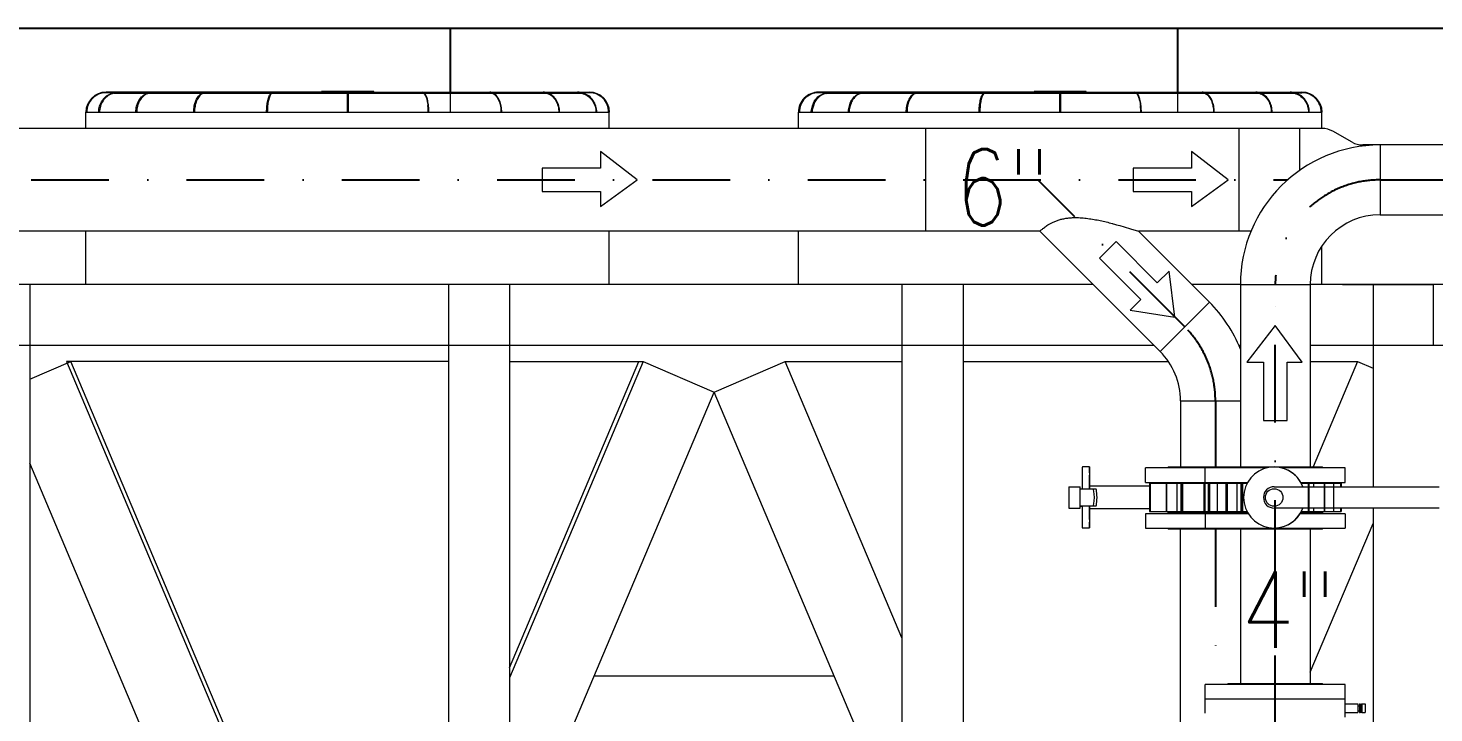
# Model space of a CAD drawing. Header units: millimetres. Extents: x -312439 to 477422, y -331570 to 212570.
# Drawn here: x 344658 to 346958, y 194103 to 195224 of the extents above; entities that cross this region are included whole.
import ezdxf

# ---------------------------------------------------------------- set-up
doc = ezdxf.new("R2010")
doc.units = ezdxf.units.MM
doc.linetypes.add('DASHDOT', pattern=[25.4, 12.7, -6.35, 0, -6.35])
doc.layers.add('ARCONDTEXTO', color=4, linetype='Continuous')
doc.styles.add('ROMANS', font='romans.shx', dxfattribs={"height": 187.5})

msp = doc.modelspace()

# ---------------------------------------------------------------- linework, layer by layer
at = {"color": 1, "linetype": 'Continuous', "extrusion": (0, 1, 0)}
for p, q in [((341758.512, 195223.86, 0), (352378.512, 195223.86, 0)), ((345348.512, 195223.86, 0), (345348.512, 195119.05, 0)), ((346538.512, 195223.86, 0), (346538.512, 195119.05, 0))]:
    msp.add_line(p, q, dxfattribs=at)
at = {"color": 3, "linetype": 'Continuous', "lineweight": 0, "extrusion": (0, 1, 0)}
for p, q in [((345167.494, 195119.05, 0), (344785.185, 195119.05, 0)), ((344796.878, 195118.05, 0), (344785.185, 195118.05, 0)), ((344851.554, 195117.056, 0), (344798.478, 195117.056, 0)), ((344817.11, 195118.05, 0), (344804.542, 195118.05, 0)), ((344941.491, 195117.056, 0), (344854.401, 195117.056, 0)), ((344871.408, 195118.05, 0), (344860.717, 195118.05, 0)), ((344871.518, 195118.056, 0), (344943.428, 195118.056, 0)), ((344941.454, 195117.033, 0), (344893.875, 195117.033, 0)), ((345054.754, 195117.033, 0), (344943.621, 195117.033, 0)), ((345054.775, 195117.056, 0), (344943.672, 195117.056, 0)), ((344955.98, 195118.05, 0), (344948.212, 195118.05, 0)), ((344956.089, 195118.056, 0), (345055.827, 195118.056, 0)), ((345180.177, 195117.033, 0), (345056.179, 195117.033, 0)), ((345180.177, 195117.056, 0), (345056.205, 195117.056, 0)), ((345058.463, 195118.05, 0), (345062.547, 195118.05, 0)), ((345062.645, 195118.056, 0), (345180.177, 195118.056, 0)), ((345223.335, 195120.026, 0), (345138.018, 195120.026, 0)), ((345138.018, 195119.05, 0), (345138.018, 195120.026, 0)), ((345167.639, 195119.026, 0), (345180.524, 195119.026, 0)), ((345180.177, 195086.133, 0), (345180.177, 195118.55, 0)), ((345180.829, 195119.026, 0), (345193.714, 195119.026, 0)), ((345181.177, 195118.55, 0), (345181.177, 195086.133, 0)), ((345181.177, 195118.056, 0), (345298.708, 195118.056, 0)), ((345305.148, 195117.056, 0), (345181.177, 195117.056, 0)), ((345305.174, 195117.033, 0), (345181.177, 195117.033, 0)), ((345193.859, 195119.05, 0), (345576.168, 195119.05, 0)), ((345223.335, 195119.05, 0), (345223.335, 195120.026, 0)), ((345298.807, 195118.05, 0), (345302.89, 195118.05, 0)), ((345305.526, 195118.056, 0), (345405.264, 195118.056, 0)), ((345417.681, 195117.056, 0), (345306.578, 195117.056, 0)), ((345417.732, 195117.033, 0), (345306.599, 195117.033, 0)), ((345348.512, 195117.033, 0), (345348.512, 195086.133, 0)), ((345413.141, 195118.05, 0), (345405.373, 195118.05, 0)), ((345417.925, 195118.056, 0), (345489.835, 195118.056, 0)), ((345506.952, 195117.056, 0), (345419.862, 195117.056, 0)), ((345467.478, 195117.033, 0), (345419.899, 195117.033, 0)), ((345500.636, 195118.05, 0), (345489.945, 195118.05, 0)), ((345562.875, 195117.056, 0), (345509.799, 195117.056, 0)), ((345544.243, 195118.05, 0), (345556.811, 195118.05, 0)), ((345576.168, 195118.05, 0), (345564.475, 195118.05, 0)), ((346333.354, 195119.05, 0), (345951.045, 195119.05, 0)), ((345962.738, 195118.05, 0), (345951.045, 195118.05, 0)), ((346017.414, 195117.056, 0), (345964.338, 195117.056, 0)), ((346019.941, 195118.019, 0), (345970.402, 195118.05, 0)), ((346107.351, 195117.056, 0), (346020.261, 195117.056, 0)), ((346037.268, 195118.05, 0), (346026.577, 195118.05, 0)), ((346037.378, 195118.056, 0), (346109.289, 195118.056, 0)), ((346107.314, 195117.033, 0), (346059.735, 195117.033, 0)), ((346220.615, 195117.033, 0), (346109.481, 195117.033, 0)), ((346220.635, 195117.056, 0), (346109.532, 195117.056, 0)), ((346121.84, 195118.05, 0), (346114.073, 195118.05, 0)), ((346121.95, 195118.056, 0), (346221.687, 195118.056, 0)), ((346346.037, 195117.033, 0), (346222.039, 195117.033, 0)), ((346346.037, 195117.056, 0), (346222.065, 195117.056, 0)), ((346228.407, 195118.05, 0), (346224.323, 195118.05, 0)), ((346228.505, 195118.056, 0), (346346.037, 195118.056, 0)), ((346389.196, 195120.026, 0), (346303.878, 195120.026, 0)), ((346303.878, 195119.05, 0), (346303.878, 195120.026, 0)), ((346333.499, 195119.026, 0), (346346.385, 195119.026, 0)), ((346346.037, 195086.133, 0), (346346.037, 195118.55, 0)), ((346346.689, 195119.026, 0), (346359.574, 195119.026, 0)), ((346347.037, 195118.55, 0), (346347.037, 195086.133, 0)), ((346347.037, 195118.056, 0), (346464.568, 195118.056, 0)), ((346471.008, 195117.056, 0), (346347.037, 195117.056, 0)), ((346471.034, 195117.033, 0), (346347.037, 195117.033, 0)), ((346359.719, 195119.05, 0), (346742.028, 195119.05, 0)), ((346389.196, 195119.05, 0), (346389.196, 195120.026, 0)), ((346464.667, 195118.05, 0), (346468.75, 195118.05, 0)), ((346471.387, 195118.056, 0), (346571.124, 195118.056, 0)), ((346583.541, 195117.056, 0), (346472.439, 195117.056, 0)), ((346583.592, 195117.033, 0), (346472.459, 195117.033, 0)), ((346538.512, 195117.033, 0), (346538.512, 195086.133, 0)), ((346571.233, 195118.05, 0), (346579.001, 195118.05, 0)), ((346583.785, 195118.056, 0), (346655.696, 195118.056, 0)), ((346672.812, 195117.056, 0), (346585.722, 195117.056, 0)), ((346633.338, 195117.033, 0), (346585.76, 195117.033, 0)), ((346655.805, 195118.05, 0), (346666.496, 195118.05, 0)), ((346728.735, 195117.056, 0), (346675.659, 195117.056, 0)), ((346722.671, 195118.05, 0), (346710.103, 195118.05, 0)), ((346730.335, 195118.05, 0), (346742.028, 195118.05, 0)), ((344752.269, 195086.133, 0), (345609.084, 195086.133, 0)), ((344752.269, 195059.604, 0), (344752.269, 195086.133, 0)), ((344753.269, 195086.133, 0), (344753.769, 195086.141, 0)), ((345607.584, 195086.141, 0), (345608.084, 195086.133, 0)), ((345608.584, 195059.604, 0), (345608.584, 195086.13, 0)), ((345918.129, 195086.133, 0), (346774.945, 195086.133, 0)), ((345918.129, 195059.604, 0), (345918.129, 195086.133, 0)), ((345919.129, 195086.133, 0), (345919.629, 195086.141, 0)), ((346773.445, 195086.141, 0), (346773.945, 195086.133, 0)), ((346774.445, 195059.604, 0), (346774.445, 195086.13, 0)), ((344752.269, 194804.689, 0), (344752.269, 194891.304, 0)), ((345608.584, 194804.689, 0), (345608.584, 194891.304, 0)), ((345918.129, 194804.689, 0), (345918.129, 194891.304, 0)), ((346774.445, 194804.689, 0), (346774.445, 194866.976, 0)), ((342257.014, 194804.689, 0), (346399.656, 194804.689, 0)), ((344660.301, 194804.689, 0), (344660.301, 192708.782, 0)), ((345345.338, 194804.689, 0), (345345.338, 193417.94, 0)), ((345445.338, 194804.689, 0), (345445.338, 193417.94, 0)), ((346087.409, 194804.689, 0), (346087.409, 193417.94, 0)), ((346187.409, 194804.689, 0), (346187.409, 193417.94, 0)), ((346561.3, 194804.689, 0), (346641.234, 194804.689, 0)), ((346755.535, 194804.689, 0), (351244.6, 194804.689, 0)), ((346808.383, 194803.689, 0), (346808.383, 194804.689, 0)), ((346957.383, 194803.689, 0), (346808.383, 194803.689, 0)), ((346858.383, 194804.689, 0), (346858.383, 194473.104, 0)), ((346957.383, 194704.689, 0), (346957.383, 194804.689, 0)), ((342257.014, 194704.689, 0), (346499.656, 194704.689, 0)), ((346638.664, 194704.689, 0), (346641.233, 194704.689, 0)), ((346755.533, 194704.689, 0), (351244.602, 194704.689, 0)), ((344660.301, 194649.2, 0), (344727.352, 194677.975, 0)), ((345345.338, 194677.975, 0), (344720.536, 194677.975, 0)), ((344720.536, 194677.975, 0), (345188.807, 193569.539, 0)), ((345195.623, 193569.539, 0), (344727.352, 194677.975, 0)), ((345445.338, 194176.769, 0), (345657.078, 194677.975, 0)), ((345445.338, 194677.975, 0), (345663.895, 194677.975, 0)), ((345663.895, 194677.975, 0), (345445.338, 194160.633, 0)), ((345663.895, 194677.975, 0), (345780.14, 194628.09, 0)), ((345780.14, 194628.09, 0), (345896.385, 194677.975, 0)), ((345896.385, 194677.975, 0), (346087.409, 194677.975, 0)), ((346087.409, 194225.805, 0), (345896.385, 194677.975, 0)), ((346187.409, 194677.975, 0), (346523.483, 194677.975, 0)), ((346755.533, 194677.975, 0), (346832.927, 194677.975, 0)), ((346832.927, 194677.975, 0), (346760.107, 194505.604, 0)), ((346832.927, 194677.975, 0), (346858.383, 194667.051, 0)), ((345445.338, 193835.586, 0), (345780.14, 194628.09, 0)), ((346087.409, 193900.758, 0), (345780.14, 194628.09, 0)), ((345058.979, 193567.94, 0), (344660.301, 194511.644, 0)), ((346858.383, 194438.104, 0), (346858.383, 194000.546, 0)), ((346755.533, 194169.729, 0), (346858.383, 194413.184, 0)), ((345584.021, 194163.86, 0), (345976.259, 194163.86, 0))]:
    msp.add_line(p, q, dxfattribs=at)
at = {"color": 5, "linetype": 'Continuous', "lineweight": 0, "extrusion": (0, 1, 0)}
for p, q in [((346775.123, 195059.604, 0), (342374.347, 195059.604, 0)), ((346126.279, 195059.604, 0), (346126.279, 194891.304, 0)), ((346639.515, 194891.304, 0), (346639.515, 195059.604, 0)), ((346738.394, 194991.038, 0), (346738.394, 195059.604, 0)), ((346824.026, 195037.171, 0), (346792.463, 195055.037, 0)), ((350919.515, 195032.604, 0), (346841.366, 195032.604, 0)), ((346869.833, 195032.604, 0), (346869.833, 194918.304, 0)), ((346869.833, 194918.304, 0), (350919.515, 194918.304, 0)), ((346313.041, 194891.304, 0), (342374.347, 194891.304, 0)), ((346509.755, 194694.59, 0), (346313.041, 194891.304, 0)), ((346658.559, 194891.304, 0), (346474.686, 194891.304, 0)), ((346590.578, 194775.412, 0), (346474.686, 194891.304, 0)), ((346641.233, 194804.004, 0), (346755.533, 194804.004, 0)), ((346641.233, 194804.004, 0), (346641.233, 194505.604, 0)), ((346755.533, 194804.004, 0), (346755.533, 194505.604, 0)), ((346590.578, 194775.412, 0), (346509.765, 194694.599, 0)), ((346509.765, 194694.599, 0), (346509.749, 194694.583, 0)), ((346543.226, 194613.761, 0), (346641.233, 194613.761, 0)), ((346543.226, 194613.761, 0), (346543.226, 194505.604, 0)), ((346394.389, 194505.604, 0), (346382.724, 194505.604, 0)), ((346684.023, 194504.004, 0), (346485.883, 194504.004, 0)), ((346485.883, 194480.204, 0), (346485.883, 194504.004, 0)), ((346523.483, 194505.604, 0), (346521.883, 194504.004, 0)), ((346523.483, 194505.604, 0), (346775.283, 194505.604, 0)), ((346583.883, 194480.204, 0), (346583.883, 194504.004, 0)), ((346621.483, 194505.604, 0), (346619.883, 194504.004, 0)), ((346812.883, 194504.004, 0), (346709.219, 194504.004, 0)), ((346775.283, 194505.604, 0), (346776.883, 194504.004, 0)), ((346812.883, 194480.204, 0), (346812.883, 194504.004, 0)), ((346360.689, 194473.104, 0), (346360.689, 194438.104, 0)), ((346360.689, 194473.104, 0), (346379.199, 194473.104, 0)), ((346379.199, 194438.104, 0), (346379.199, 194473.104, 0)), ((346379.199, 194469.93, 0), (346382.307, 194469.93, 0)), ((346379.199, 194469.604, 0), (346404.765, 194469.604, 0)), ((346492.779, 194474.152, 0), (346394.389, 194474.152, 0)), ((346485.883, 194480.204, 0), (346653.042, 194480.204, 0)), ((346492.779, 194478.604, 0), (346492.779, 194432.604, 0)), ((346652.176, 194478.604, 0), (346492.779, 194478.604, 0)), ((346493.414, 194478.604, 0), (346493.414, 194432.604, 0)), ((346519.614, 194478.604, 0), (346519.614, 194432.604, 0)), ((346520.598, 194478.604, 0), (346520.598, 194432.604, 0)), ((346523.483, 194480.204, 0), (346521.883, 194478.604, 0)), ((346537.199, 194478.604, 0), (346537.199, 194432.604, 0)), ((346543.742, 194478.604, 0), (346543.742, 194432.604, 0)), ((346545.294, 194478.604, 0), (346545.294, 194432.604, 0)), ((346546.695, 194478.604, 0), (346546.695, 194432.604, 0)), ((346581.233, 194478.604, 0), (346581.233, 194432.604, 0)), ((346582.91, 194478.604, 0), (346582.91, 194432.604, 0)), ((346588.644, 194478.604, 0), (346588.644, 194432.604, 0)), ((346590.779, 194478.604, 0), (346590.779, 194432.604, 0)), ((346603.023, 194478.604, 0), (346603.023, 194432.604, 0)), ((346603.307, 194478.604, 0), (346603.307, 194432.604, 0)), ((346617.614, 194478.604, 0), (346617.614, 194432.604, 0)), ((346617.856, 194478.604, 0), (346617.856, 194432.604, 0)), ((346618.598, 194478.604, 0), (346618.598, 194432.604, 0)), ((346619.533, 194478.604, 0), (346619.533, 194432.604, 0)), ((346621.483, 194480.204, 0), (346619.883, 194478.604, 0)), ((346635.199, 194478.604, 0), (346635.199, 194432.604, 0)), ((346641.742, 194478.604, 0), (346641.742, 194432.604, 0)), ((346643.309, 194478.604, 0), (346643.309, 194432.604, 0)), ((346644.695, 194478.604, 0), (346644.695, 194432.604, 0)), ((346696.57, 194473.104, 0), (346966.57, 194473.104, 0)), ((346740.2, 194480.204, 0), (346812.883, 194480.204, 0)), ((346805.987, 194478.604, 0), (346741.066, 194478.604, 0)), ((346752.071, 194478.604, 0), (346752.071, 194432.604, 0)), ((346753.457, 194478.604, 0), (346753.457, 194432.604, 0)), ((346753.492, 194478.604, 0), (346753.492, 194473.104, 0)), ((346760.745, 194478.604, 0), (346760.745, 194473.104, 0)), ((346775.283, 194480.204, 0), (346776.883, 194478.604, 0)), ((346778.203, 194478.604, 0), (346778.203, 194432.604, 0)), ((346779.153, 194478.604, 0), (346779.153, 194432.604, 0)), ((346793.459, 194478.604, 0), (346793.459, 194432.604, 0)), ((346793.743, 194478.604, 0), (346793.743, 194432.604, 0)), ((346805.353, 194478.604, 0), (346805.353, 194473.104, 0)), ((346805.987, 194478.604, 0), (346805.987, 194473.104, 0)), ((346360.689, 194438.104, 0), (346379.199, 194438.104, 0)), ((346404.765, 194441.604, 0), (346379.199, 194441.604, 0)), ((346379.199, 194441.278, 0), (346382.307, 194441.278, 0)), ((346492.779, 194437.056, 0), (346394.389, 194437.056, 0)), ((346966.57, 194438.104, 0), (346696.57, 194438.104, 0)), ((346753.492, 194438.104, 0), (346753.492, 194432.604, 0)), ((346760.745, 194438.104, 0), (346760.745, 194432.604, 0)), ((346805.353, 194438.104, 0), (346805.353, 194432.604, 0)), ((346805.987, 194438.104, 0), (346805.987, 194432.604, 0)), ((346654.251, 194428.977, 0), (346485.883, 194428.977, 0)), ((346485.883, 194428.977, 0), (346485.883, 194405.177, 0)), ((346492.779, 194432.604, 0), (346652.176, 194432.604, 0)), ((346653.286, 194430.577, 0), (346521.883, 194430.577, 0)), ((346523.483, 194428.977, 0), (346521.883, 194430.577, 0)), ((346583.883, 194428.977, 0), (346583.883, 194405.177, 0)), ((346621.483, 194428.977, 0), (346619.883, 194430.577, 0)), ((346812.883, 194428.977, 0), (346738.99, 194428.977, 0)), ((346776.883, 194430.577, 0), (346739.956, 194430.577, 0)), ((346741.066, 194432.604, 0), (346805.987, 194432.604, 0)), ((346775.283, 194428.977, 0), (346776.883, 194430.577, 0)), ((346812.883, 194428.977, 0), (346812.883, 194405.177, 0)), ((346394.389, 194405.604, 0), (346382.724, 194405.604, 0)), ((346485.883, 194405.177, 0), (346812.883, 194405.177, 0)), ((346523.483, 194403.577, 0), (346521.883, 194405.177, 0)), ((346775.283, 194403.577, 0), (346523.483, 194403.577, 0)), ((346543.233, 193269.782, 0), (346543.233, 194403.577, 0)), ((346621.483, 194403.577, 0), (346619.883, 194405.177, 0)), ((346641.233, 194403.577, 0), (346641.233, 194151.146, 0)), ((346696.672, 194405.604, 0), (346696.57, 194405.604, 0)), ((346755.533, 194403.577, 0), (346755.533, 194151.146, 0)), ((346775.283, 194403.577, 0), (346776.883, 194405.177, 0)), ((346812.883, 194149.546, 0), (346583.883, 194149.546, 0)), ((346583.883, 194102.533, 0), (346583.883, 194149.546, 0)), ((346621.483, 194151.146, 0), (346619.883, 194149.546, 0)), ((346621.483, 194151.146, 0), (346775.283, 194151.146, 0)), ((346775.283, 194151.146, 0), (346776.883, 194149.546, 0)), ((346812.883, 194117.783, 0), (346812.883, 194149.546, 0)), ((346583.883, 194125.746, 0), (346812.883, 194125.746, 0)), ((346812.883, 194117.783, 0), (346833.181, 194117.783, 0)), ((346833.181, 194117.783, 0), (346833.181, 194103.522, 0)), ((346833.181, 194114.816, 0), (346836.304, 194114.816, 0)), ((346836.304, 194117.679, 0), (346836.304, 194103.626, 0)), ((346836.304, 194117.679, 0), (346837.344, 194117.679, 0)), ((346837.344, 194117.679, 0), (346837.344, 194103.626, 0)), ((346837.344, 194116.898, 0), (346838.906, 194116.898, 0)), ((346838.906, 194116.898, 0), (346839.843, 194117.835, 0)), ((346838.906, 194116.898, 0), (346838.906, 194104.407, 0)), ((346839.843, 194117.835, 0), (346839.843, 194103.47, 0)), ((346839.843, 194117.835, 0), (346845.672, 194117.835, 0)), ((346845.672, 194117.835, 0), (346845.672, 194103.47, 0)), ((346812.883, 194103.522, 0), (346833.181, 194103.522, 0)), ((346812.883, 194096.08, 0), (346812.883, 194103.522, 0)), ((346833.181, 194106.489, 0), (346836.304, 194106.489, 0)), ((346836.304, 194103.626, 0), (346837.344, 194103.626, 0)), ((346837.344, 194104.407, 0), (346838.906, 194104.407, 0)), ((346838.906, 194104.407, 0), (346839.843, 194103.47, 0)), ((346838.906, 194104.407, 0), (346839.843, 194103.47, 0)), ((346839.843, 194103.47, 0), (346845.672, 194103.47, 0))]:
    msp.add_line(p, q, dxfattribs=at)
at = {"color": 1, "linetype": 'Continuous', "lineweight": 0}
for p, q in [((345594.086, 195021.754, 0), (345594.086, 194994.631, 0)), ((345654.164, 194975.454, 0), (345594.086, 195021.754, 0)), ((346561.37, 195021.754, 0), (346561.37, 194994.631, 0)), ((346621.448, 194975.454, 0), (346561.37, 195021.754, 0)), ((345498.766, 194994.631, 0), (345498.766, 194956.277, 0)), ((345594.086, 194994.631, 0), (345498.766, 194994.631, 0)), ((346466.051, 194994.631, 0), (346466.051, 194956.277, 0)), ((346561.37, 194994.631, 0), (346466.051, 194994.631, 0)), ((345594.086, 194931.6, 0), (345654.164, 194975.454, 0)), ((346561.37, 194931.6, 0), (346621.448, 194975.454, 0)), ((345498.766, 194956.277, 0), (345594.086, 194956.277, 0)), ((345594.086, 194956.277, 0), (345594.086, 194931.6, 0)), ((346466.051, 194956.277, 0), (346561.37, 194956.277, 0)), ((346561.37, 194956.277, 0), (346561.37, 194931.6, 0)), ((346437.936, 194874.387, 0), (346410.81, 194847.271, 0)), ((346505.324, 194806.974, 0), (346437.936, 194874.387, 0)), ((346410.81, 194847.271, 0), (346478.198, 194779.858, 0)), ((346524.506, 194826.149, 0), (346505.324, 194806.974, 0)), ((346534.235, 194750.926, 0), (346524.506, 194826.149, 0)), ((346478.198, 194779.858, 0), (346460.746, 194762.412, 0)), ((346460.746, 194762.412, 0), (346534.235, 194750.926, 0))]:
    msp.add_line(p, q, dxfattribs=at)
at = {"color": 6, "linetype": 'DASHDOT', "ltscale": 10}
for p, q in [((342121.897, 194975.442, 0), (346718.615, 194975.442, 0)), ((346698.383, 193053.782, 0), (346698.383, 194804.004, 0))]:
    msp.add_line(p, q, dxfattribs=at)
at = {"color": 6, "linetype": 'DASHDOT', "ltscale": 10, "extrusion": (0, 1, 0)}
for p, q in [((346550.178, 194735.012, 0), (346309.748, 194975.442, 0)), ((346869.833, 194975.46, 0), (351946.834, 194975.442, 0)), ((346600.379, 194613.761, 0), (346600.38, 194505.604, 0)), ((346600.38, 194403.577, 0), (346600.381, 194149.546, 0))]:
    msp.add_line(p, q, dxfattribs=at)
at = {"color": 4, "linetype": 'Continuous', "lineweight": 0}
for p, q in [((346698.383, 194737.092, 0), (346652.083, 194677.014, 0)), ((346742.237, 194677.014, 0), (346698.383, 194737.092, 0)), ((346652.083, 194677.014, 0), (346679.206, 194677.014, 0)), ((346679.206, 194677.014, 0), (346679.206, 194581.694, 0)), ((346717.561, 194581.694, 0), (346717.561, 194677.014, 0)), ((346717.561, 194677.014, 0), (346742.237, 194677.014, 0)), ((346679.206, 194581.694, 0), (346717.561, 194581.694, 0))]:
    msp.add_line(p, q, dxfattribs=at)
at = {"color": 5, "linetype": 'Continuous', "lineweight": 0}
msp.add_circle((346696.57, 194455.604, 0), 14.326, dxfattribs=at)
at = {"color": 3, "linetype": 'Continuous', "lineweight": 0}
for centre, radius, start, end in [((344785.185, 195086.133, 0), 32.916, 90, 180), ((344785.185, 195086.63, 0), 31.42, 90, 180.890598), ((344798.478, 195117.556, 0), 0.5, 211.050989, 270), ((344893.875, 195117.533, 0), 0.5, 252.578804, 270), ((345180.677, 195118.55, 0), 0.5, 0, 180), ((345467.478, 195117.533, 0), 0.5, 270, 287.421196), ((345562.875, 195117.556, 0), 0.5, 270, 328.949011), ((345576.168, 195086.133, 0), 32.916, 0, 90), ((345576.168, 195086.63, 0), 31.42, 359.109402, 90), ((345951.045, 195086.133, 0), 32.916, 90, 180.00002), ((345951.045, 195086.63, 0), 31.42, 90, 180.890625), ((345964.925, 195119.786, 0), 2.792, 218.442812, 257.873832), ((346059.735, 195117.533, 0), 0.5, 252.578804, 270), ((346346.537, 195118.55, 0), 0.5, 0, 180), ((346633.338, 195117.533, 0), 0.5, 270, 287.421196), ((346728.735, 195117.556, 0), 0.5, 270, 328.949011), ((346742.028, 195086.133, 0), 32.916, 0, 90), ((346742.028, 195086.63, 0), 31.42, 359.109402, 90), ((345576.168, 195086.63, 0), 32.42, 359.116296, 359.123138), ((346742.028, 195086.63, 0), 32.42, 359.116296, 359.123138)]:
    msp.add_arc(centre, radius, start, end, dxfattribs=at)
at = {"color": 5, "linetype": 'Continuous', "lineweight": 0}
for centre, radius, start, end in [((346775.123, 195024.404, 0), 35.2, 60.488501, 90), ((346841.366, 195067.804, 0), 35.2, 240.488501, 270), ((346869.833, 194804.004, 0), 228.6, 90, 180), ((346869.833, 194804.004, 0), 114.3, 90, 180), ((346428.926, 194613.761, 0), 228.6, 21.762934, 45), ((346428.926, 194613.761, 0), 114.3, 0, 45), ((346696.57, 194455.604, 0), 17.5, 90, 270)]:
    msp.add_arc(centre, radius, start, end, dxfattribs=at)
at = {"color": 6, "linetype": 'DASHDOT', "ltscale": 10}
for centre, radius, start, end in [((346869.833, 194804.004, 0), 171.456, 90, 180), ((346428.926, 194613.761, 0), 171.453, 0, 45)]:
    msp.add_arc(centre, radius, start, end, dxfattribs=at)
at = {"color": 3, "linetype": 'Continuous', "lineweight": 0}
for centre, ratio in [((344804.542, 195118.55, 0), 0.30901699), ((344860.717, 195118.55, 0), 0.58778525), ((344948.212, 195118.55, 0), 0.80901699), ((345058.463, 195118.55, 0), 0.95105652), ((345302.89, 195118.55, 0), 0.95105652), ((345413.141, 195118.55, 0), 0.80901699), ((345500.636, 195118.55, 0), 0.58778525), ((345556.811, 195118.55, 0), 0.30901699), ((345970.402, 195118.55, 0), 0.30901699), ((346026.577, 195118.55, 0), 0.58778525), ((346114.073, 195118.55, 0), 0.80901699), ((346224.323, 195118.55, 0), 0.95105652), ((346468.75, 195118.55, 0), 0.95105652), ((346579.001, 195118.55, 0), 0.80901699), ((346666.496, 195118.55, 0), 0.58778525), ((346722.671, 195118.55, 0), 0.30901699)]:
    msp.add_ellipse(centre, major_axis=(0, -0.5), ratio=ratio, dxfattribs=at)
for centre, major_axis, ratio, start_param, end_param in [((344774.188, 195086.133, 0), (0.5, 0.007), 0.00480313, 5.02651274, 6.28318531), ((344834.896, 195086.133, 0), (0.5, 0.006), 0.00913609, 5.34065006, 6.28318531), ((344929.452, 195086.133, 0), (-0.5, -0.005), 0.01257475, 2.51321667, 3.14159265), ((345048.6, 195086.133, 0), (-0.5, -0.002), 0.01478251, 2.82739788, 3.14159265), ((345312.753, 195086.133, 0), (-0.5, 0.002), 0.01478251, 0, 0.31419477), ((345431.901, 195086.133, 0), (-0.5, 0.005), 0.01257475, 0, 0.62837598), ((345526.457, 195086.133, 0), (-0.5, 0.006), 0.00913609, 0, 0.94253524), ((345587.166, 195086.133, 0), (-0.5, 0.007), 0.00480313, 0, 1.25667257), ((345940.048, 195086.133, 0), (0.5, 0.007), 0.00480313, 5.02651274, 6.28318531), ((346000.757, 195086.133, 0), (0.5, 0.006), 0.00913609, 5.34065006, 6.28318531), ((346095.313, 195086.133, 0), (-0.5, -0.005), 0.01257475, 2.51321667, 3.14159265), ((346214.46, 195086.133, 0), (-0.5, -0.002), 0.01478251, 2.82739788, 3.14159265), ((346478.613, 195086.133, 0), (-0.5, 0.002), 0.01478251, 0, 0.31419477), ((346597.761, 195086.133, 0), (-0.5, 0.005), 0.01257475, 0, 0.62837598), ((346692.317, 195086.133, 0), (-0.5, 0.006), 0.00913609, 0, 0.94253524), ((346753.026, 195086.133, 0), (-0.5, 0.007), 0.00480313, 0, 1.25667257)]:
    msp.add_ellipse(centre, major_axis=major_axis, ratio=ratio, start_param=start_param, end_param=end_param, dxfattribs=at)
at = {"color": 5, "linetype": 'Continuous', "lineweight": 0}
for centre, major_axis, ratio, start_param, end_param in [((346382.724, 194455.604, 0), (0, 50), 0.00871634, 0, 1.28700222), ((346394.389, 194455.604, 0), (0, -50), 0.00871634, 1.95084369, 4.42859487), ((346696.57, 194455.604, 0), (0, 50), 0.99996201, 5.06996008, 7.85398163), ((346696.672, 194455.604, 0), (0, -50), 0.99996201, 1.92836743, 3.14159265), ((346394.389, 194455.604, 0), (0, 18.548), 0.00871634, 0, 0.71546346), ((346400.405, 194455.604, 0), (0, -14), 0.13557255, 0, 3.14159265), ((346404.765, 194455.604, 0), (0, 14), 0.13557255, 3.14159265, 6.28318531), ((346382.724, 194455.604, 0), (0, 50), 0.00871634, 1.85459044, 3.14159265), ((346394.389, 194455.604, 0), (0, -50), 0.00871634, 4.99618309, 7.47393428), ((346394.389, 194455.604, 0), (0, 18.548), 0.00871634, 2.42612919, 3.14159265), ((346696.57, 194455.604, 0), (0, 50), 0.99996201, 1.57079633, 4.35481788), ((346696.672, 194455.604, 0), (0, -50), 0.99996201, 0, 1.21322522)]:
    msp.add_ellipse(centre, major_axis=major_axis, ratio=ratio, start_param=start_param, end_param=end_param, dxfattribs=at)
at = {"color": 3, "linetype": 'Continuous', "lineweight": 0}
for points, knots in [([(344773.212, 195086.133, 0), (344773.212, 195089.578, 0), (344773.731, 195093.022, 0), (344775.756, 195099.575, 0), (344777.262, 195102.683, 0), (344781.116, 195108.26, 0), (344783.463, 195110.729, 0), (344788.771, 195114.784, 0), (344791.731, 195116.37, 0), (344797.975, 195118.503, 0), (344801.258, 195119.05, 0), (344804.542, 195119.05, 0)], [4.71238898, 4.71238898, 4.71238898, 4.71238898, 5.02654825, 5.02654825, 5.34070751, 5.34070751, 5.65486678, 5.65486678, 5.96902604, 5.96902604, 6.28318531, 6.28318531, 6.28318531, 6.28318531]), ([(344804.542, 195118.05, 0), (344801.387, 195118.05, 0), (344798.232, 195117.519, 0), (344792.236, 195115.449, 0), (344789.395, 195113.909, 0), (344784.308, 195109.973, 0), (344782.064, 195107.576, 0), (344778.397, 195102.163, 0), (344776.974, 195099.148, 0), (344775.095, 195092.799, 0), (344774.638, 195089.466, 0), (344774.687, 195086.141, 0)], [6.28318531, 6.28318531, 6.28318531, 6.28318531, 6.60045335, 6.60045335, 6.91772139, 6.91772139, 7.23498943, 7.23498943, 7.55225747, 7.55225747, 7.86952551, 7.86952551, 7.86952551, 7.86952551]), ([(344833.992, 195086.133, 0), (344833.992, 195089.57, 0), (344834.432, 195093.007, 0), (344836.152, 195099.549, 0), (344837.431, 195102.653, 0), (344840.708, 195108.229, 0), (344842.706, 195110.699, 0), (344847.231, 195114.763, 0), (344849.758, 195116.355, 0), (344855.096, 195118.499, 0), (344857.906, 195119.05, 0), (344860.717, 195119.05, 0)], [4.71238898, 4.71238898, 4.71238898, 4.71238898, 5.02654825, 5.02654825, 5.34070751, 5.34070751, 5.65486678, 5.65486678, 5.96902604, 5.96902604, 6.28318531, 6.28318531, 6.28318531, 6.28318531]), ([(344860.717, 195118.05, 0), (344858.052, 195118.05, 0), (344855.386, 195117.523, 0), (344850.312, 195115.464, 0), (344847.904, 195113.931, 0), (344843.586, 195110.003, 0), (344841.678, 195107.608, 0), (344838.557, 195102.193, 0), (344837.345, 195099.174, 0), (344835.744, 195092.813, 0), (344835.354, 195089.472, 0), (344835.396, 195086.14, 0)], [0, 0, 0, 0, 0.31726804, 0.31726804, 0.63453608, 0.63453608, 0.95180412, 0.95180412, 1.26907216, 1.26907216, 1.5863402, 1.5863402, 1.5863402, 1.5863402]), ([(344928.659, 195086.133, 0), (344928.659, 195089.559, 0), (344928.977, 195092.984, 0), (344930.223, 195099.505, 0), (344931.149, 195102.601, 0), (344933.526, 195108.167, 0), (344934.976, 195110.636, 0), (344938.272, 195114.711, 0), (344940.119, 195116.315, 0), (344944.046, 195118.486, 0), (344946.128, 195119.05, 0), (344948.212, 195119.05, 0)], [4.71238898, 4.71238898, 4.71238898, 4.71238898, 5.02654825, 5.02654825, 5.34070751, 5.34070751, 5.65486678, 5.65486678, 5.96902604, 5.96902604, 6.28318531, 6.28318531, 6.28318531, 6.28318531]), ([(344948.212, 195118.05, 0), (344946.318, 195118.05, 0), (344944.422, 195117.536, 0), (344940.784, 195115.504, 0), (344939.045, 195113.983, 0), (344935.917, 195110.066, 0), (344934.528, 195107.67, 0), (344932.257, 195102.244, 0), (344931.373, 195099.216, 0), (344930.206, 195092.834, 0), (344929.922, 195089.482, 0), (344929.952, 195086.138, 0)], [0, 0, 0, 0, 0.31726804, 0.31726804, 0.63453608, 0.63453608, 0.95180412, 0.95180412, 1.26907216, 1.26907216, 1.5863402, 1.5863402, 1.5863402, 1.5863402]), ([(345047.946, 195086.133, 0), (345047.946, 195089.544, 0), (345048.113, 195092.955, 0), (345048.764, 195099.447, 0), (345049.249, 195102.528, 0), (345050.493, 195108.066, 0), (345051.251, 195110.523, 0), (345052.979, 195114.586, 0), (345053.946, 195116.194, 0), (345056.064, 195118.421, 0), (345057.244, 195119.05, 0), (345058.463, 195119.05, 0)], [4.71238898, 4.71238898, 4.71238898, 4.71238898, 5.02654825, 5.02654825, 5.34070751, 5.34070751, 5.65486678, 5.65486678, 5.96902604, 5.96902604, 6.28318531, 6.28318531, 6.28318531, 6.28318531]), ([(345058.463, 195118.05, 0), (345057.591, 195118.05, 0), (345056.68, 195117.602, 0), (345054.84, 195115.647, 0), (345053.941, 195114.174, 0), (345052.312, 195110.349, 0), (345051.58, 195107.99, 0), (345050.37, 195102.613, 0), (345049.893, 195099.588, 0), (345049.256, 195093.202, 0), (345049.094, 195089.84, 0), (345049.099, 195086.366, 0), (345049.1, 195086.251, 0), (345049.1, 195086.136, 0)], [0, 0, 0, 0, 0.31726804, 0.31726804, 0.62758705, 0.62758705, 0.94116827, 0.94116827, 1.25820928, 1.25820928, 1.57547732, 1.57547732, 1.5863402, 1.5863402, 1.5863402, 1.5863402]), ([(345313.407, 195086.133, 0), (345313.407, 195089.544, 0), (345313.24, 195092.955, 0), (345312.589, 195099.447, 0), (345312.104, 195102.528, 0), (345310.86, 195108.066, 0), (345310.102, 195110.523, 0), (345308.374, 195114.586, 0), (345307.407, 195116.194, 0), (345305.289, 195118.421, 0), (345304.109, 195119.05, 0), (345302.89, 195119.05, 0)], [4.71238898, 4.71238898, 4.71238898, 4.71238898, 5.02654825, 5.02654825, 5.34070751, 5.34070751, 5.65486678, 5.65486678, 5.96902604, 5.96902604, 6.28318531, 6.28318531, 6.28318531, 6.28318531]), ([(345302.89, 195118.05, 0), (345303.762, 195118.05, 0), (345304.673, 195117.602, 0), (345306.513, 195115.647, 0), (345307.412, 195114.174, 0), (345309.041, 195110.349, 0), (345309.773, 195107.99, 0), (345310.983, 195102.613, 0), (345311.46, 195099.588, 0), (345312.097, 195093.202, 0), (345312.259, 195089.84, 0), (345312.254, 195086.366, 0), (345312.253, 195086.251, 0), (345312.253, 195086.136, 0)], [0, 0, 0, 0, 0.31726804, 0.31726804, 0.62758705, 0.62758705, 0.94116827, 0.94116827, 1.25820928, 1.25820928, 1.57547732, 1.57547732, 1.5863402, 1.5863402, 1.5863402, 1.5863402]), ([(345432.694, 195086.133, 0), (345432.694, 195089.559, 0), (345432.376, 195092.984, 0), (345431.13, 195099.505, 0), (345430.204, 195102.601, 0), (345427.827, 195108.167, 0), (345426.377, 195110.636, 0), (345423.081, 195114.711, 0), (345421.234, 195116.315, 0), (345417.307, 195118.486, 0), (345415.225, 195119.05, 0), (345413.141, 195119.05, 0)], [4.71238898, 4.71238898, 4.71238898, 4.71238898, 5.02654825, 5.02654825, 5.34070751, 5.34070751, 5.65486678, 5.65486678, 5.96902604, 5.96902604, 6.28318531, 6.28318531, 6.28318531, 6.28318531]), ([(345413.141, 195118.05, 0), (345415.035, 195118.05, 0), (345416.931, 195117.536, 0), (345420.569, 195115.504, 0), (345422.308, 195113.983, 0), (345425.436, 195110.066, 0), (345426.825, 195107.67, 0), (345429.096, 195102.244, 0), (345429.98, 195099.216, 0), (345431.147, 195092.834, 0), (345431.431, 195089.482, 0), (345431.401, 195086.138, 0)], [0, 0, 0, 0, 0.31726804, 0.31726804, 0.63453608, 0.63453608, 0.95180412, 0.95180412, 1.26907216, 1.26907216, 1.5863402, 1.5863402, 1.5863402, 1.5863402]), ([(345527.361, 195086.133, 0), (345527.361, 195089.57, 0), (345526.921, 195093.007, 0), (345525.201, 195099.549, 0), (345523.922, 195102.653, 0), (345520.645, 195108.229, 0), (345518.647, 195110.699, 0), (345514.122, 195114.763, 0), (345511.595, 195116.355, 0), (345506.257, 195118.499, 0), (345503.447, 195119.05, 0), (345500.636, 195119.05, 0)], [4.71238898, 4.71238898, 4.71238898, 4.71238898, 5.02654825, 5.02654825, 5.34070751, 5.34070751, 5.65486678, 5.65486678, 5.96902604, 5.96902604, 6.28318531, 6.28318531, 6.28318531, 6.28318531]), ([(345500.636, 195118.05, 0), (345503.301, 195118.05, 0), (345505.967, 195117.523, 0), (345511.041, 195115.464, 0), (345513.449, 195113.931, 0), (345517.767, 195110.003, 0), (345519.675, 195107.608, 0), (345522.796, 195102.193, 0), (345524.008, 195099.174, 0), (345525.609, 195092.813, 0), (345525.999, 195089.472, 0), (345525.957, 195086.14, 0)], [0, 0, 0, 0, 0.31726804, 0.31726804, 0.63453608, 0.63453608, 0.95180412, 0.95180412, 1.26907216, 1.26907216, 1.5863402, 1.5863402, 1.5863402, 1.5863402]), ([(345588.141, 195086.133, 0), (345588.141, 195089.578, 0), (345587.622, 195093.022, 0), (345585.597, 195099.575, 0), (345584.091, 195102.683, 0), (345580.237, 195108.26, 0), (345577.89, 195110.729, 0), (345572.582, 195114.784, 0), (345569.622, 195116.37, 0), (345563.378, 195118.503, 0), (345560.095, 195119.05, 0), (345556.811, 195119.05, 0)], [4.71238898, 4.71238898, 4.71238898, 4.71238898, 5.02654825, 5.02654825, 5.34070751, 5.34070751, 5.65486678, 5.65486678, 5.96902604, 5.96902604, 6.28318531, 6.28318531, 6.28318531, 6.28318531]), ([(345556.811, 195118.05, 0), (345559.966, 195118.05, 0), (345563.121, 195117.519, 0), (345569.117, 195115.449, 0), (345571.958, 195113.909, 0), (345577.045, 195109.973, 0), (345579.289, 195107.576, 0), (345582.956, 195102.163, 0), (345584.379, 195099.148, 0), (345586.258, 195092.799, 0), (345586.715, 195089.466, 0), (345586.666, 195086.141, 0)], [0, 0, 0, 0, 0.31726804, 0.31726804, 0.63453608, 0.63453608, 0.95180412, 0.95180412, 1.26907216, 1.26907216, 1.5863402, 1.5863402, 1.5863402, 1.5863402]), ([(345939.284, 195089.954, 0), (345942.319, 195100.967, 0), (345943.558, 195103.315, 0), (345946.976, 195108.26, 0), (345949.323, 195110.729, 0), (345954.631, 195114.784, 0), (345957.591, 195116.37, 0), (345963.835, 195118.503, 0), (345967.118, 195119.05, 0), (345970.402, 195119.05, 0)], [5.09770678, 5.09770678, 5.09770678, 5.09770678, 5.34070751, 5.34070751, 5.65486678, 5.65486678, 5.96902604, 5.96902604, 6.28318531, 6.28318531, 6.28318531, 6.28318531]), ([(345970.402, 195118.05, 0), (345967.247, 195118.05, 0), (345964.093, 195117.519, 0), (345958.096, 195115.449, 0), (345955.255, 195113.909, 0), (345950.169, 195109.973, 0), (345947.924, 195107.576, 0), (345944.75, 195102.891, 0), (345943.628, 195100.748, 0), (345940.712, 195089.954, 0)], [6.28318531, 6.28318531, 6.28318531, 6.28318531, 6.60045335, 6.60045335, 6.91772139, 6.91772139, 7.23498943, 7.23498943, 7.46693898, 7.46693898, 7.46693898, 7.46693898]), ([(346000.033, 195089.954, 0), (346002.616, 195100.954, 0), (346003.666, 195103.291, 0), (346006.568, 195108.229, 0), (346008.566, 195110.699, 0), (346013.091, 195114.763, 0), (346015.618, 195116.355, 0), (346020.956, 195118.499, 0), (346023.766, 195119.05, 0), (346026.577, 195119.05, 0)], [5.09849719, 5.09849719, 5.09849719, 5.09849719, 5.34070751, 5.34070751, 5.65486678, 5.65486678, 5.96902604, 5.96902604, 6.28318531, 6.28318531, 6.28318531, 6.28318531]), ([(346026.577, 195118.05, 0), (346023.912, 195118.05, 0), (346021.246, 195117.523, 0), (346016.172, 195115.464, 0), (346013.764, 195113.931, 0), (346009.447, 195110.003, 0), (346007.538, 195107.608, 0), (346004.833, 195102.914, 0), (346003.875, 195100.76, 0), (346001.396, 195089.954, 0)], [0, 0, 0, 0, 0.31726804, 0.31726804, 0.63453608, 0.63453608, 0.95180412, 0.95180412, 1.18458144, 1.18458144, 1.18458144, 1.18458144]), ([(346094.519, 195086.133, 0), (346094.519, 195089.559, 0), (346094.838, 195092.984, 0), (346096.083, 195099.505, 0), (346097.01, 195102.601, 0), (346099.386, 195108.167, 0), (346100.836, 195110.636, 0), (346104.132, 195114.711, 0), (346105.979, 195116.315, 0), (346109.906, 195118.486, 0), (346111.988, 195119.05, 0), (346114.073, 195119.05, 0)], [4.71238898, 4.71238898, 4.71238898, 4.71238898, 5.02654825, 5.02654825, 5.34070751, 5.34070751, 5.65486678, 5.65486678, 5.96902604, 5.96902604, 6.28318531, 6.28318531, 6.28318531, 6.28318531]), ([(346114.073, 195118.05, 0), (346112.178, 195118.05, 0), (346110.282, 195117.536, 0), (346106.644, 195115.504, 0), (346104.905, 195113.983, 0), (346101.777, 195110.066, 0), (346100.389, 195107.67, 0), (346098.117, 195102.244, 0), (346097.234, 195099.216, 0), (346096.066, 195092.834, 0), (346095.782, 195089.482, 0), (346095.813, 195086.138, 0)], [0, 0, 0, 0, 0.31726804, 0.31726804, 0.63453608, 0.63453608, 0.95180412, 0.95180412, 1.26907216, 1.26907216, 1.5863402, 1.5863402, 1.5863402, 1.5863402]), ([(346213.806, 195086.133, 0), (346213.806, 195089.544, 0), (346213.973, 195092.955, 0), (346214.625, 195099.447, 0), (346215.109, 195102.528, 0), (346216.353, 195108.066, 0), (346217.111, 195110.523, 0), (346218.839, 195114.586, 0), (346219.806, 195116.194, 0), (346221.924, 195118.421, 0), (346223.105, 195119.05, 0), (346224.323, 195119.05, 0)], [4.71238898, 4.71238898, 4.71238898, 4.71238898, 5.02654825, 5.02654825, 5.34070751, 5.34070751, 5.65486678, 5.65486678, 5.96902604, 5.96902604, 6.28318531, 6.28318531, 6.28318531, 6.28318531]), ([(346224.323, 195118.05, 0), (346223.451, 195118.05, 0), (346222.54, 195117.602, 0), (346220.7, 195115.647, 0), (346219.802, 195114.174, 0), (346218.172, 195110.349, 0), (346217.44, 195107.99, 0), (346216.23, 195102.613, 0), (346215.754, 195099.588, 0), (346215.116, 195093.202, 0), (346214.955, 195089.84, 0), (346214.96, 195086.366, 0), (346214.96, 195086.251, 0), (346214.96, 195086.136, 0)], [0, 0, 0, 0, 0.31726804, 0.31726804, 0.62758705, 0.62758705, 0.94116827, 0.94116827, 1.25820928, 1.25820928, 1.57547732, 1.57547732, 1.5863402, 1.5863402, 1.5863402, 1.5863402]), ([(346479.268, 195086.133, 0), (346479.268, 195089.544, 0), (346479.101, 195092.955, 0), (346478.449, 195099.447, 0), (346477.964, 195102.528, 0), (346476.721, 195108.066, 0), (346475.963, 195110.523, 0), (346474.234, 195114.586, 0), (346473.267, 195116.194, 0), (346471.149, 195118.421, 0), (346469.969, 195119.05, 0), (346468.75, 195119.05, 0)], [4.71238898, 4.71238898, 4.71238898, 4.71238898, 5.02654825, 5.02654825, 5.34070751, 5.34070751, 5.65486678, 5.65486678, 5.96902604, 5.96902604, 6.28318531, 6.28318531, 6.28318531, 6.28318531]), ([(346468.75, 195118.05, 0), (346469.622, 195118.05, 0), (346470.533, 195117.602, 0), (346472.373, 195115.647, 0), (346473.272, 195114.174, 0), (346474.901, 195110.349, 0), (346475.633, 195107.99, 0), (346476.844, 195102.613, 0), (346477.32, 195099.588, 0), (346477.958, 195093.202, 0), (346478.119, 195089.84, 0), (346478.114, 195086.366, 0), (346478.114, 195086.251, 0), (346478.113, 195086.136, 0)], [0, 0, 0, 0, 0.31726804, 0.31726804, 0.62758705, 0.62758705, 0.94116827, 0.94116827, 1.25820928, 1.25820928, 1.57547732, 1.57547732, 1.5863402, 1.5863402, 1.5863402, 1.5863402]), ([(346598.555, 195086.133, 0), (346598.555, 195089.559, 0), (346598.236, 195092.984, 0), (346596.99, 195099.505, 0), (346596.064, 195102.601, 0), (346593.687, 195108.167, 0), (346592.237, 195110.636, 0), (346588.941, 195114.711, 0), (346587.094, 195116.315, 0), (346583.167, 195118.486, 0), (346581.085, 195119.05, 0), (346579.001, 195119.05, 0)], [4.71238898, 4.71238898, 4.71238898, 4.71238898, 5.02654825, 5.02654825, 5.34070751, 5.34070751, 5.65486678, 5.65486678, 5.96902604, 5.96902604, 6.28318531, 6.28318531, 6.28318531, 6.28318531]), ([(346579.001, 195118.05, 0), (346580.895, 195118.05, 0), (346582.791, 195117.536, 0), (346586.429, 195115.504, 0), (346588.168, 195113.983, 0), (346591.297, 195110.066, 0), (346592.685, 195107.67, 0), (346594.957, 195102.244, 0), (346595.84, 195099.216, 0), (346597.007, 195092.834, 0), (346597.291, 195089.482, 0), (346597.261, 195086.138, 0)], [0, 0, 0, 0, 0.31726804, 0.31726804, 0.63453608, 0.63453608, 0.95180412, 0.95180412, 1.26907216, 1.26907216, 1.5863402, 1.5863402, 1.5863402, 1.5863402]), ([(346693.221, 195086.133, 0), (346693.221, 195089.57, 0), (346692.781, 195093.007, 0), (346691.062, 195099.549, 0), (346689.783, 195102.653, 0), (346686.505, 195108.229, 0), (346684.508, 195110.699, 0), (346679.982, 195114.763, 0), (346677.456, 195116.355, 0), (346672.117, 195118.499, 0), (346669.307, 195119.05, 0), (346666.496, 195119.05, 0)], [4.71238898, 4.71238898, 4.71238898, 4.71238898, 5.02654825, 5.02654825, 5.34070751, 5.34070751, 5.65486678, 5.65486678, 5.96902604, 5.96902604, 6.28318531, 6.28318531, 6.28318531, 6.28318531]), ([(346666.496, 195118.05, 0), (346669.162, 195118.05, 0), (346671.827, 195117.523, 0), (346676.902, 195115.464, 0), (346679.309, 195113.931, 0), (346683.627, 195110.003, 0), (346685.535, 195107.608, 0), (346688.656, 195102.193, 0), (346689.868, 195099.174, 0), (346691.469, 195092.813, 0), (346691.859, 195089.472, 0), (346691.817, 195086.14, 0)], [0, 0, 0, 0, 0.31726804, 0.31726804, 0.63453608, 0.63453608, 0.95180412, 0.95180412, 1.26907216, 1.26907216, 1.5863402, 1.5863402, 1.5863402, 1.5863402]), ([(346754.001, 195086.133, 0), (346754.001, 195089.578, 0), (346753.483, 195093.022, 0), (346751.458, 195099.575, 0), (346749.952, 195102.683, 0), (346746.098, 195108.26, 0), (346743.75, 195110.729, 0), (346738.442, 195114.784, 0), (346735.482, 195116.37, 0), (346729.238, 195118.503, 0), (346725.955, 195119.05, 0), (346722.671, 195119.05, 0)], [4.71238898, 4.71238898, 4.71238898, 4.71238898, 5.02654825, 5.02654825, 5.34070751, 5.34070751, 5.65486678, 5.65486678, 5.96902604, 5.96902604, 6.28318531, 6.28318531, 6.28318531, 6.28318531]), ([(346722.671, 195118.05, 0), (346725.826, 195118.05, 0), (346728.981, 195117.519, 0), (346734.977, 195115.449, 0), (346737.819, 195113.909, 0), (346742.905, 195109.973, 0), (346745.149, 195107.576, 0), (346748.817, 195102.163, 0), (346750.239, 195099.148, 0), (346752.118, 195092.799, 0), (346752.575, 195089.466, 0), (346752.526, 195086.141, 0)], [0, 0, 0, 0, 0.31726804, 0.31726804, 0.63453608, 0.63453608, 0.95180412, 0.95180412, 1.26907216, 1.26907216, 1.5863402, 1.5863402, 1.5863402, 1.5863402]), ([(345048.946, 195086.133, 0), (345048.946, 195089.512, 0), (345049.111, 195092.89, 0), (345049.475, 195096.512, 0), (345049.519, 195096.92, 0), (345049.565, 195097.325, 0)], [4.71238898, 4.71238898, 4.71238898, 4.71238898, 5.026548246, 5.026548246, 5.066758189, 5.066758189, 5.066758189, 5.066758189]), ([(345312.407, 195086.133, 0), (345312.407, 195089.512, 0), (345312.242, 195092.89, 0), (345311.878, 195096.512, 0), (345311.834, 195096.92, 0), (345311.788, 195097.325, 0)], [4.71238898, 4.71238898, 4.71238898, 4.71238898, 5.026548246, 5.026548246, 5.066758189, 5.066758189, 5.066758189, 5.066758189]), ([(346214.806, 195086.133, 0), (346214.806, 195089.512, 0), (346214.971, 195092.89, 0), (346215.335, 195096.512, 0), (346215.379, 195096.92, 0), (346215.425, 195097.325, 0)], [4.71238898, 4.71238898, 4.71238898, 4.71238898, 5.026548246, 5.026548246, 5.066758189, 5.066758189, 5.066758189, 5.066758189]), ([(346478.268, 195086.133, 0), (346478.268, 195089.512, 0), (346478.102, 195092.89, 0), (346477.738, 195096.512, 0), (346477.695, 195096.92, 0), (346477.648, 195097.325, 0)], [4.71238898, 4.71238898, 4.71238898, 4.71238898, 5.026548246, 5.026548246, 5.066758189, 5.066758189, 5.066758189, 5.066758189])]:
    msp.add_open_spline(points, degree=3, knots=knots, dxfattribs=at)
for points in [[(345939.072, 195086.133, 0), (345939.072, 195087.41, 0), (345939.143, 195088.686, 0), (345939.284, 195089.954, 0)], [(345940.712, 195089.954, 0), (345940.584, 195088.688, 0), (345940.529, 195087.414, 0), (345940.548, 195086.141, 0)], [(345999.852, 195086.133, 0), (345999.852, 195087.41, 0), (345999.912, 195088.686, 0), (346000.033, 195089.954, 0)], [(346001.396, 195089.954, 0), (346001.287, 195088.688, 0), (346001.24, 195087.413, 0), (346001.256, 195086.14, 0)]]:
    msp.add_open_spline(points, degree=3, dxfattribs=at)
at = {"color": 5, "linetype": 'Continuous', "lineweight": 0}
for points, knots in [([(346313.041, 194891.304, 0), (346313.041, 194891.304, 0), (346313.104, 194891.362, 0), (346313.365, 194891.603, 0), (346313.564, 194891.785, 0), (346314.104, 194892.274, 0), (346314.445, 194892.581, 0), (346315.273, 194893.312, 0), (346315.76, 194893.736, 0), (346316.879, 194894.686, 0), (346317.512, 194895.213, 0), (346318.92, 194896.35, 0), (346319.697, 194896.96, 0), (346321.385, 194898.237, 0), (346322.298, 194898.903, 0), (346324.248, 194900.262, 0), (346325.285, 194900.954, 0), (346327.633, 194902.437, 0), (346328.998, 194903.25, 0), (346331.936, 194904.865, 0), (346333.509, 194905.666, 0), (346336.847, 194907.205, 0), (346338.612, 194907.942, 0), (346342.304, 194909.308, 0), (346344.232, 194909.935, 0), (346348.205, 194911.05, 0), (346350.256, 194911.538, 0), (346354.436, 194912.36, 0), (346356.565, 194912.694, 0), (346360.849, 194913.213, 0), (346363.003, 194913.398, 0), (346367.279, 194913.635, 0), (346369.402, 194913.688, 0), (346371.48, 194913.688, 0)], [93.09284458, 93.09284458, 93.09284458, 93.09284458, 98.49532709, 98.49532709, 103.89780961, 103.89780961, 109.30029212, 109.30029212, 114.70277463, 114.70277463, 120.10525714, 120.10525714, 125.50773965, 125.50773965, 130.91022216, 130.91022216, 136.31270468, 136.31270468, 142.54682774, 142.54682774, 148.7809508, 148.7809508, 155.01507386, 155.01507386, 161.24919692, 161.24919692, 167.48331998, 167.48331998, 173.71744304, 173.71744304, 179.9515661, 179.9515661, 186.18568917, 186.18568917, 186.18568917, 186.18568917]), ([(346320.39, 194897.484, 0), (346320.44, 194897.522, 0), (346320.49, 194897.56, 0), (346321.385, 194898.237, 0), (346322.298, 194898.903, 0), (346324.248, 194900.262, 0), (346325.285, 194900.954, 0), (346327.633, 194902.437, 0), (346328.998, 194903.25, 0), (346331.936, 194904.865, 0), (346333.509, 194905.666, 0), (346336.847, 194907.205, 0), (346338.612, 194907.942, 0), (346342.304, 194909.308, 0), (346344.232, 194909.935, 0), (346348.205, 194911.05, 0), (346350.256, 194911.538, 0), (346354.436, 194912.36, 0), (346356.565, 194912.694, 0), (346360.849, 194913.213, 0), (346363.003, 194913.398, 0), (346367.279, 194913.635, 0), (346369.402, 194913.688, 0), (346374.772, 194913.688, 0), (346378.109, 194913.556, 0), (346384.834, 194913.073, 0), (346388.223, 194912.721, 0), (346395.016, 194911.844, 0), (346398.42, 194911.318, 0), (346405.203, 194910.135, 0), (346408.581, 194909.477, 0), (346415.273, 194908.069, 0), (346418.585, 194907.319, 0), (346425.097, 194905.765, 0), (346428.297, 194904.96, 0), (346432.974, 194903.739, 0), (346434.51, 194903.33, 0), (346474.686, 194891.304, 0)], [125.18374551, 125.18374551, 125.18374551, 125.18374551, 125.50773965, 125.50773965, 130.91022216, 130.91022216, 136.31270468, 136.31270468, 142.54682774, 142.54682774, 148.7809508, 148.7809508, 155.01507386, 155.01507386, 161.24919692, 161.24919692, 167.48331998, 167.48331998, 173.71744304, 173.71744304, 179.9515661, 179.9515661, 186.18568917, 186.18568917, 196.06222167, 196.06222167, 205.93875418, 205.93875418, 215.81528669, 215.81528669, 225.69181919, 225.69181919, 235.5683517, 235.5683517, 245.44488421, 245.44488421, 250.36749101, 250.36749101, 250.36749101, 250.36749101]), ([(346812.883, 194103.522, 0), (346812.883, 194103.522, 0), (346812.88, 194103.569, 0), (346812.872, 194103.704, 0), (346812.868, 194103.761, 0), (346812.86, 194103.897, 0), (346812.856, 194103.976, 0), (346812.84, 194104.245, 0), (346812.828, 194104.464, 0), (346812.801, 194104.982, 0), (346812.786, 194105.283, 0), (346812.757, 194105.941, 0), (346812.743, 194106.299, 0), (346812.723, 194106.884, 0), (346812.716, 194107.087, 0), (346812.704, 194107.498, 0), (346812.693, 194107.919, 0), (346812.684, 194108.356, 0), (346812.676, 194108.803, 0), (346812.672, 194109.032, 0), (346812.664, 194109.722, 0), (346812.661, 194110.185, 0), (346812.661, 194111.115, 0), (346812.664, 194111.588, 0), (346812.675, 194112.502, 0), (346812.683, 194112.947, 0), (346812.699, 194113.594, 0), (346812.704, 194113.808, 0), (346812.716, 194114.221, 0), (346812.723, 194114.421, 0), (346812.743, 194115, 0), (346812.757, 194115.36, 0), (346812.787, 194116.026, 0), (346812.801, 194116.322, 0), (346812.821, 194116.709, 0), (346812.828, 194116.829, 0), (346812.84, 194117.049, 0), (346812.845, 194117.151, 0), (346812.861, 194117.419, 0), (346812.869, 194117.554, 0), (346812.88, 194117.736, 0), (346812.883, 194117.783, 0), (346812.883, 194117.783, 0)], [0, 0, 0, 0, 0.0013388378, 0.0013388378, 0.0020082567, 0.0020082567, 0.0026776756, 0.0026776756, 0.0040165134, 0.0040165134, 0.0053553513, 0.0053553513, 0.0066941891, 0.0066941891, 0.007363608, 0.007363608, 0.0080330269, 0.0087024458, 0.0087024458, 0.0093718647, 0.0093718647, 0.0107107025, 0.0107107025, 0.0120495403, 0.0120495403, 0.0133883781, 0.0133883781, 0.014057797, 0.014057797, 0.014727216, 0.014727216, 0.0160660538, 0.0160660538, 0.0174048916, 0.0174048916, 0.0180743105, 0.0180743105, 0.0187437294, 0.0187437294, 0.0200825672, 0.0200825672, 0.021421405, 0.021421405, 0.021421405, 0.021421405])]:
    msp.add_open_spline(points, degree=3, knots=knots, dxfattribs=at)

# ---------------------------------------------------------------- texts
at = {"layer": 'ARCONDTEXTO', "linetype": 'Continuous', "lineweight": -3, "style": 'ROMANS', "width": 0.8}
for s, p in [('6"', (346175.343, 194900.732, 0)), ('4"', (346642.938, 194209.64, 0))]:
    msp.add_text(s, height=125, dxfattribs=at).set_placement(p)

doc.saveas('drawing.dxf')
